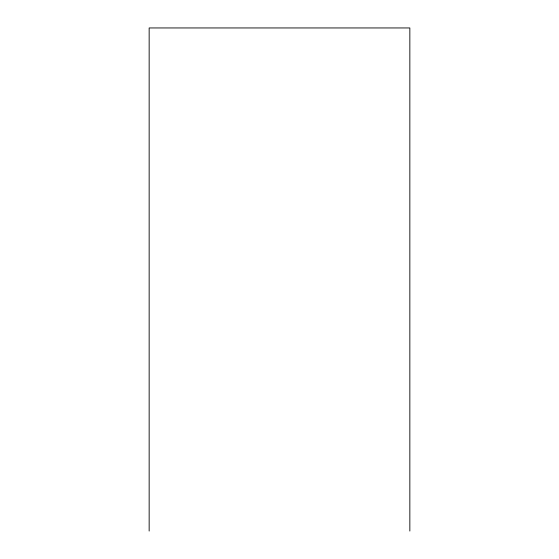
<?xml version="1.0" encoding="UTF-8"?>
<svg xmlns="http://www.w3.org/2000/svg" width="559" height="559" viewBox="0 0 559 559"><rect width="100%" height="100%" fill="white"/><g stroke="black" fill="none" stroke-linecap="round" stroke-linejoin="round"><path stroke-width="0.84" d="M409.845 531.05L409.845 27.95L149.155 27.95L149.155 531.05"/></g></svg>
